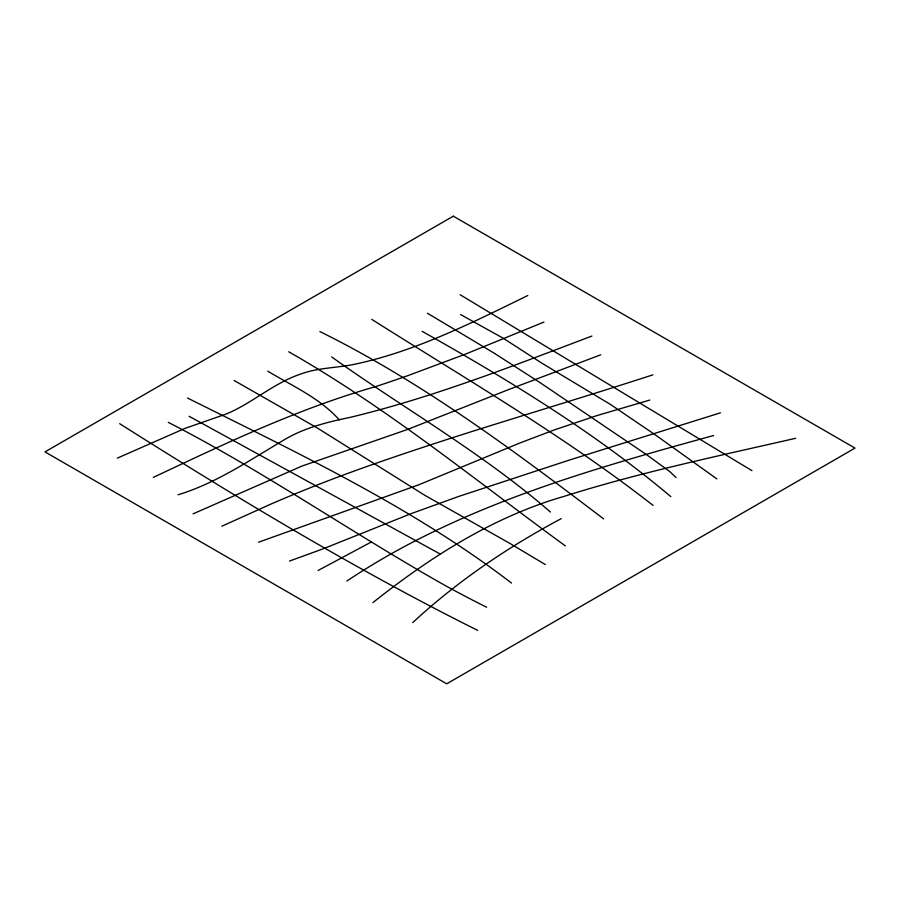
<?xml version="1.0" encoding="UTF-8"?>
<svg xmlns="http://www.w3.org/2000/svg" width="900" height="900" viewBox="0 0 900 900"><rect width="100%" height="100%" fill="white"/><g stroke="black" fill="none" stroke-linecap="round" stroke-linejoin="round"><path stroke-width="1.35" d="M412.718 622.609C457.178 581.389 507.859 547.11 561.274 518.602M372.892 602.629C430.132 557.145 493.099 516.881 563.895 496.418C639.945 472.399 718.099 456.019 795.758 438.277M346.882 581.051C457.312 507.071 586.811 470.385 713.587 435.51M318.071 570.499L371.183 542.059M527.805 295.504C472.376 322.616 416.329 350.955 355.59 364.05C337.185 368.077 317.835 367.515 300.049 374.276C275.006 382.804 254.891 400.725 231.176 411.851A100.237 57.87 0 0 1 223.74 414.877L185.018 428.377L117.337 458.134M153.281 477.394C225.731 443.295 298.361 408.623 375.604 386.606A1144.946 661.028 0 0 0 407.79 375.66L464.906 354.353L543.971 322.065M221.839 526.219L271.676 503.741A1284.727 741.735 0 0 1 342.787 475.223C444.791 437.636 549.596 408.431 652.928 374.827M193.05 513.855L301.905 466.088L407.644 429.424L508.601 389.576L600.705 354.825M591.908 336.049C512.246 366.199 432.585 397.598 349.594 417.499C327.566 422.044 305.381 427.556 285.727 438.93C250.898 459.349 217.125 482.884 178.099 494.775M258.559 542.216L418.669 484.841L519.413 443.183L554.231 429.941L596.869 415.609L649.822 400.061M289.507 561.06L323.325 548.741L411.142 513.63L458.584 496.474L568.553 460.327L720.428 412.841M187.537 398.036C298.665 453.51 412.47 507.251 511.537 583.076M477.641 630.36C354.274 568.8 236.126 497.374 119.7 423.697M440.325 554.096L189.135 416.306M460.541 314.516L502.897 338.04L541.62 363.015L610.706 404.606L654.93 434.599L716.873 478.901M319.871 331.549C421.965 382.027 513.315 450.259 603.63 518.895M168.278 422.348C264.218 471.431 352.519 533.52 446.355 586.181A1285.358 742.095 0 0 0 486.63 607.241M267.75 371.171C292.298 385.942 319.916 398.104 339.255 419.85M234.124 380.498L317.07 427.849L424.811 495.315L509.535 543.217L545.366 564.581M422.156 331.358C508.984 380.104 594.461 432.349 670.815 496.62M427.421 313.211L493.92 353.025L539.764 382.433L646.673 454.759L669.859 471.645L676.125 477.596M288.731 351.776C386.876 407.678 474.446 479.464 565.38 545.94M460.103 294.716L751.939 470.644M371.779 319.365C466.695 379.474 564.413 436.129 653.085 505.418M331.673 356.94C404.392 408.848 482.782 453.229 550.395 512.021M453.296 216.18L45 451.901L446.704 683.82L855 448.099L453.296 216.18"/></g></svg>
